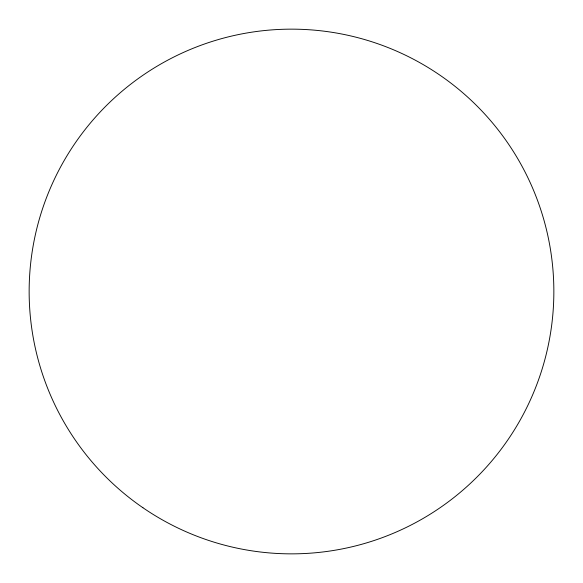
<?xml version="1.0" encoding="UTF-8"?>
<svg xmlns="http://www.w3.org/2000/svg" width="583" height="583" viewBox="0 0 583 583"><rect width="100%" height="100%" fill="white"/><g stroke="black" fill="none" stroke-linecap="round" stroke-linejoin="round"><path stroke-width="0.87" d="M142.901 507.713A262.35 262.35 0 0 0 553.041 312.087A262.35 262.35 0 0 0 178.558 54.707A262.35 262.35 0 0 0 142.901 507.713"/></g></svg>
